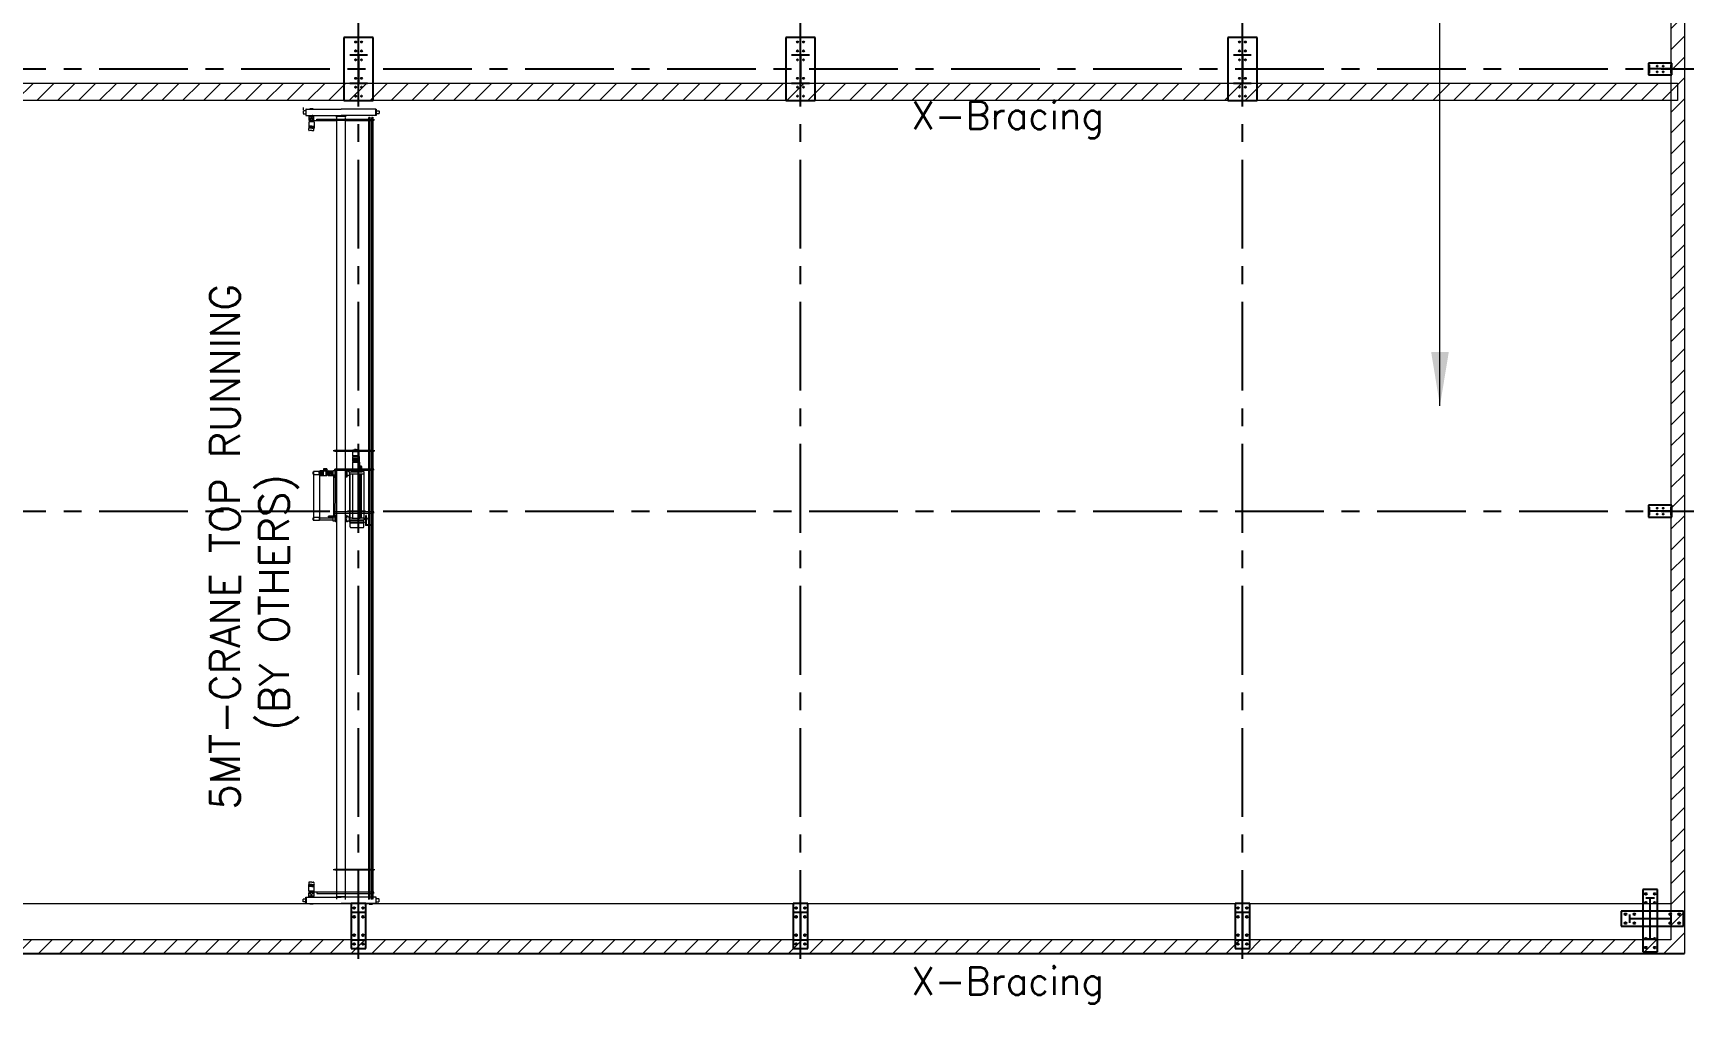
# Model space of a CAD drawing. Header units: millimetres. Extents: x 68421 to 1479662, y -51504 to 144751.
# Drawn here: x 995275 to 1023292, y 36833 to 53299 of the extents above; entities that cross this region are included whole.
import ezdxf

# ---------------------------------------------------------------- set-up
doc = ezdxf.new("R2010")
doc.units = ezdxf.units.MM
doc.header["$LTSCALE"] = 0.35
doc.header["$MEASUREMENT"] = 0
for name, pattern in [('CENTER', [6884.562, 4302.852, -860.57, 860.57, -860.57]), ('CONTIN', [0, 0, 0]), ('HIDDEN', [9.525, 6.35, -3.175])]:
    doc.linetypes.add(name, pattern=pattern)
doc.layers.get('0').update_dxf_attribs({"linetype": 'CONTIN'})
for name, color, linetype in [('1', 7, 'CONTIN'), ('10', 10, 'CONTIN'), ('2', 6, 'CONTIN'), ('27', 1, 'CENTER')]:
    doc.layers.add(name, color=color, linetype=linetype)
doc.styles.add('S', font='simplex.shx')
doc.styles.add('SIMPLEX', font='simplex.shx', dxfattribs={"width": 0.8})
doc.dimstyles.new('FOR D', dxfattribs={"dimscale": 114, "dimtxt": 2, "dimasz": 2, "dimexe": 1, "dimexo": 1, "dimgap": 1, "dimtad": 1, "dimdec": 0, "dimzin": 0, "dimdsep": 46, "dimtxsty": 'SIMPLEX', "dimcen": 1, "dimclrd": 6, "dimclre": 6, "dimclrt": 7, "dimadec": 0, "dimazin": 0, "dimtfac": 1, "dimtdec": 0, "dimtofl": 0, "dimtmove": 0, "dimatfit": 3, "dimfxl": 1, "dimtolj": 1, "dimtzin": 0, "dimlwd": 0, "dimlwe": 0, "dimarcsym": 1})
pattern_1 = [(45, (-47250.27, 13657), (-176.776695, 176.776695), [])]

# ---------------------------------------------------------------- blocks, each defined once
blk = doc.blocks.new('WCOL')
for p, q in [((-448.874, 875.304), (448.874, 875.304)), ((0, 875.304), (0, 0)), ((-448.874, 0), (448.874, 0))]:
    blk.add_line(p, q)
blk = doc.blocks.new('BOLT_0')
at = {"layer": '1'}
blk.add_circle((0, 0), 25.4, dxfattribs=at)
blk = doc.blocks.new('FGFG')
at = {"color": 3, "linetype": 'HIDDEN', "lineweight": 0, "ltscale": 5}
for p, q in [((1233875, 38528), (1233875, 38478)), ((1233925, 38468), (1233875, 38468)), ((1233875, 38468), (1233875, 38417)), ((1233875, 38417), (1233925, 38417)), ((1233925, 38498), (1233925, 38387)), ((1233929, 38498), (1233925, 38498)), ((1233925, 38387), (1233929, 38387)), ((1233929, 38498), (1234521, 38498)), ((1233929, 38387), (1233929, 38498)), ((1233929, 38387), (1234521, 38387)), ((1233981, 38385), (1234054, 38385)), ((1234045, 38505), (1233990, 38505)), ((1233990, 38505), (1233990, 38498)), ((1233995, 38387), (1234030, 38387)), ((1233995, 38387), (1233995, 38385)), ((1234040, 38387), (1234030, 38387)), ((1234040, 38387), (1234040, 38385)), ((1234045, 38498), (1234045, 38505)), ((1235113, 38498), (1234521, 38498)), ((1235113, 38387), (1234521, 38387)), ((1234997, 38505), (1235052, 38505)), ((1234997, 38498), (1234997, 38505)), ((1235052, 38505), (1235052, 38498)), ((1235113, 38498), (1235117, 38498)), ((1235113, 38387), (1235113, 38498)), ((1235117, 38387), (1235113, 38387)), ((1235117, 38498), (1235117, 38387)), ((1235117, 38468), (1235167, 38468)), ((1235167, 38417), (1235117, 38417)), ((1235167, 38468), (1235167, 38417)), ((1233972, 38285), (1233972, 38172)), ((1233992, 38285), (1233972, 38285)), ((1234003, 38208), (1233972, 38208)), ((1234003, 38190), (1233972, 38190)), ((1234003, 38172), (1233972, 38172)), ((1233975, 38142), (1233972, 38172)), ((1233976, 38380), (1233976, 38313)), ((1233976, 38369), (1234059, 38369)), ((1233976, 38368), (1234059, 38368)), ((1234010, 38334), (1233976, 38334)), ((1233978, 38308), (1233977, 38308)), ((1233977, 38308), (1233977, 38303)), ((1233977, 38303), (1233978, 38303)), ((1234057, 38308), (1233978, 38308)), ((1234058, 38303), (1233978, 38303)), ((1233982, 38303), (1233980, 38285)), ((1234054, 38308), (1233981, 38308)), ((1234003, 38135), (1233982, 38135)), ((1234043, 38285), (1233992, 38285)), ((1234024, 38208), (1234003, 38208)), ((1234024, 38190), (1234003, 38190)), ((1234024, 38172), (1234003, 38172)), ((1234024, 38135), (1234003, 38135)), ((1234012, 38364), (1234022, 38364)), ((1234012, 38364), (1234012, 38337)), ((1234022, 38364), (1234022, 38337)), ((1234024, 38208), (1234062, 38208)), ((1234024, 38190), (1234062, 38190)), ((1234024, 38172), (1234062, 38172)), ((1234024, 38135), (1234053, 38135)), ((1234059, 38334), (1234025, 38334)), ((1234062, 38285), (1234043, 38285)), ((1234052, 38303), (1234055, 38285)), ((1234057, 38308), (1234058, 38308)), ((1234058, 38308), (1234058, 38303)), ((1234059, 38313), (1234059, 38380)), ((1234060, 38142), (1234062, 38172)), ((1234062, 38285), (1234062, 38172)), ((1234445, 38359), (1234445, 38380)), ((1234445, 38380), (1234597, 38380)), ((1234445, 38359), (1234445, 25093)), ((1234597, 38380), (1234597, 38359)), ((1234597, 25093), (1234597, 38359)), ((1234992, 38301), (1234597, 38301)), ((1234992, 25093), (1234992, 38362)), ((1234992, 38362), (1235007, 38362)), ((1235007, 38362), (1235007, 25093)), ((1235042, 25093), (1235042, 38362)), ((1235042, 38362), (1235058, 38362)), ((1235058, 38362), (1235058, 25093)), ((1235096, 32701), (1234389, 32701)), ((1234712, 32580), (1234712, 32554)), ((1234835, 32580), (1234712, 32580)), ((1234712, 32554), (1234712, 32554)), ((1234712, 32554), (1234712, 32552)), ((1234835, 32554), (1234712, 32554)), ((1234712, 32552), (1234712, 32514)), ((1234712, 32552), (1234713, 32552)), ((1234774, 32552), (1234712, 32552)), ((1234836, 32530), (1234712, 32530)), ((1234712, 32511), (1234712, 32389)), ((1234713, 32552), (1234774, 32552)), ((1234713, 32513), (1234719, 32513)), ((1234719, 32511), (1234713, 32511)), ((1234723, 32607), (1234717, 32607)), ((1234829, 32711), (1234719, 32711)), ((1234719, 32616), (1234719, 32711)), ((1234829, 32691), (1234719, 32691)), ((1234829, 32683), (1234719, 32683)), ((1234719, 32621), (1234829, 32621)), ((1234719, 32616), (1234829, 32616)), ((1234719, 32513), (1234721, 32513)), ((1234719, 32512), (1234719, 32511)), ((1234721, 32512), (1234719, 32512)), ((1234731, 32511), (1234719, 32511)), ((1234721, 32513), (1234721, 32512)), ((1234721, 32513), (1234827, 32513)), ((1234824, 32607), (1234723, 32607)), ((1234724, 32609), (1234724, 32607)), ((1234731, 32610), (1234725, 32610)), ((1234731, 32610), (1234731, 32613)), ((1234817, 32610), (1234731, 32610)), ((1234740, 32511), (1234731, 32511)), ((1234732, 32614), (1234739, 32616)), ((1234809, 32616), (1234739, 32616)), ((1234829, 32511), (1234740, 32511)), ((1234774, 32726), (1234742, 32726)), ((1234742, 32726), (1234742, 32711)), ((1234774, 32726), (1234806, 32726)), ((1234774, 32552), (1234834, 32552)), ((1234836, 32552), (1234774, 32552)), ((1234806, 32726), (1234806, 32711)), ((1234816, 32614), (1234809, 32616)), ((1234817, 32610), (1234817, 32613)), ((1234823, 32610), (1234817, 32610)), ((1234824, 32609), (1234824, 32607)), ((1234831, 32607), (1234824, 32607)), ((1234827, 32512), (1234827, 32513)), ((1234827, 32513), (1234829, 32513)), ((1234829, 32512), (1234827, 32512)), ((1234829, 32616), (1234829, 32711)), ((1234829, 32513), (1234835, 32513)), ((1234829, 32511), (1234829, 32512)), ((1234835, 32511), (1234829, 32511)), ((1234834, 32552), (1234835, 32552)), ((1234836, 32554), (1234835, 32580)), ((1234835, 32554), (1234836, 32554)), ((1234835, 32552), (1234835, 32554)), ((1234836, 32514), (1234836, 32552)), ((1234836, 32511), (1234836, 32432)), ((1234046, 32345), (1234045, 32344)), ((1234045, 32344), (1234045, 32307)), ((1234045, 32307), (1234046, 32307)), ((1234046, 32345), (1234046, 32307)), ((1234049, 32345), (1234046, 32345)), ((1234046, 32307), (1234049, 32307)), ((1234049, 32346), (1234050, 32346)), ((1234049, 32345), (1234049, 32346)), ((1234049, 32307), (1234049, 32345)), ((1234049, 32307), (1234049, 32345)), ((1234049, 32305), (1234049, 32307)), ((1234050, 32305), (1234049, 32305)), ((1234050, 32346), (1234050, 32345)), ((1234050, 32307), (1234050, 32345)), ((1234050, 32345), (1234053, 32345)), ((1234050, 32345), (1234050, 32326)), ((1234050, 32326), (1234050, 32307)), ((1234050, 32307), (1234053, 32307)), ((1234050, 32307), (1234050, 32305)), ((1234053, 32351), (1234053, 31569)), ((1234078, 32351), (1234053, 32351)), ((1234053, 32351), (1234053, 32345)), ((1234053, 32345), (1234053, 32307)), ((1234053, 32303), (1234149, 32303)), ((1234128, 32351), (1234078, 32351)), ((1234150, 32351), (1234128, 32351)), ((1234150, 32352), (1234149, 32347)), ((1234149, 32333), (1234149, 32347)), ((1234149, 32319), (1234149, 32333)), ((1234149, 32332), (1234149, 32326)), ((1234149, 32326), (1234149, 32319)), ((1234149, 32319), (1234149, 32304)), ((1234150, 32299), (1234149, 32304)), ((1234153, 32353), (1234151, 32353)), ((1234151, 32298), (1234153, 32298)), ((1234153, 32357), (1234153, 32353)), ((1234153, 32353), (1234153, 32326)), ((1234153, 32326), (1234153, 32298)), ((1234153, 32298), (1234153, 32295)), ((1234153, 32290), (1234153, 31569)), ((1234155, 32358), (1234155, 32361)), ((1234155, 32358), (1234155, 32293)), ((1234155, 32293), (1234155, 32290)), ((1234195, 32365), (1234171, 32365)), ((1234171, 32365), (1234171, 32286)), ((1234171, 32286), (1234195, 32286)), ((1234197, 32365), (1234195, 32365)), ((1234195, 32365), (1234195, 32286)), ((1234195, 32365), (1234195, 32365)), ((1234195, 32286), (1234197, 32286)), ((1234195, 32286), (1234195, 32286)), ((1234197, 32364), (1234197, 32365)), ((1234212, 32365), (1234197, 32365)), ((1234197, 32365), (1234197, 32365)), ((1234197, 32364), (1234197, 32287)), ((1234197, 32286), (1234197, 32287)), ((1234197, 32286), (1234212, 32286)), ((1234197, 32286), (1234197, 32286)), ((1234212, 32326), (1234212, 32365)), ((1234224, 32365), (1234212, 32365)), ((1234212, 32286), (1234212, 32326)), ((1234212, 32286), (1234224, 32286)), ((1234221, 32392), (1234221, 32388)), ((1234221, 32388), (1234222, 32369)), ((1234221, 32388), (1234223, 32388)), ((1234223, 32388), (1234251, 32388)), ((1234224, 32359), (1234224, 32365)), ((1234224, 32292), (1234224, 32359)), ((1234225, 32359), (1234224, 32359)), ((1234224, 32286), (1234224, 32292)), ((1234224, 32292), (1234225, 32292)), ((1234225, 32366), (1234266, 32366)), ((1234265, 32365), (1234225, 32365)), ((1234225, 32365), (1234225, 32359)), ((1234225, 32359), (1234225, 32359)), ((1234225, 32292), (1234225, 32359)), ((1234225, 32292), (1234225, 32286)), ((1234225, 32292), (1234225, 32292)), ((1234225, 32286), (1234265, 32286)), ((1234262, 32385), (1234241, 32385)), ((1234241, 32370), (1234262, 32370)), ((1234282, 32388), (1234251, 32388)), ((1234265, 32359), (1234265, 32365)), ((1234266, 32359), (1234265, 32359)), ((1234265, 32359), (1234265, 32359)), ((1234265, 32292), (1234265, 32359)), ((1234265, 32286), (1234265, 32292)), ((1234265, 32292), (1234265, 32292)), ((1234265, 32292), (1234266, 32292)), ((1234266, 32366), (1234278, 32366)), ((1234266, 32366), (1234266, 32361)), ((1234266, 32359), (1234266, 32361)), ((1234266, 32361), (1234266, 32361)), ((1234266, 32361), (1234280, 32361)), ((1234266, 32355), (1234266, 32359)), ((1234280, 32355), (1234266, 32355)), ((1234266, 32292), (1234266, 32355)), ((1234266, 32286), (1234266, 32292)), ((1234266, 32286), (1234278, 32286)), ((1234280, 32366), (1234278, 32366)), ((1234278, 32293), (1234278, 32355)), ((1234278, 32293), (1234278, 32286)), ((1234280, 32367), (1234280, 32361)), ((1234280, 32361), (1234280, 32358)), ((1234280, 32361), (1234280, 32361)), ((1234280, 32358), (1234280, 32355)), ((1234281, 32369), (1234282, 32388)), ((1234282, 32392), (1234282, 32388)), ((1234292, 32357), (1234289, 32357)), ((1234289, 32357), (1234289, 32295)), ((1234289, 32295), (1234292, 32295)), ((1234293, 32357), (1234292, 32357)), ((1234292, 32357), (1234292, 32295)), ((1234292, 32357), (1234292, 32357)), ((1234292, 32295), (1234293, 32295)), ((1234292, 32295), (1234292, 32295)), ((1234294, 32360), (1234294, 32357)), ((1234294, 32294), (1234294, 32291)), ((1234303, 32361), (1234295, 32361)), ((1234295, 32360), (1234295, 32291)), ((1234295, 32291), (1234303, 32290)), ((1234352, 32290), (1234301, 32290)), ((1234301, 32290), (1234301, 32282)), ((1234301, 32282), (1234352, 32282)), ((1234304, 32360), (1234304, 32360)), ((1234304, 32360), (1234304, 32291)), ((1234305, 32359), (1234304, 32359)), ((1234304, 32292), (1234305, 32292)), ((1234304, 32291), (1234304, 32291)), ((1234309, 32361), (1234305, 32361)), ((1234305, 32360), (1234305, 32359)), ((1234305, 32292), (1234305, 32359)), ((1234305, 32292), (1234305, 32291)), ((1234305, 32290), (1234309, 32290)), ((1234310, 32356), (1234310, 32360)), ((1234310, 32360), (1234310, 32356)), ((1234324, 32360), (1234310, 32360)), ((1234310, 32353), (1234310, 32356)), ((1234324, 32356), (1234310, 32356)), ((1234310, 32356), (1234310, 32356)), ((1234310, 32339), (1234310, 32353)), ((1234324, 32353), (1234310, 32353)), ((1234310, 32312), (1234310, 32339)), ((1234328, 32339), (1234310, 32339)), ((1234310, 32298), (1234310, 32312)), ((1234310, 32312), (1234328, 32312)), ((1234310, 32298), (1234324, 32298)), ((1234310, 32295), (1234310, 32298)), ((1234310, 32291), (1234310, 32295)), ((1234324, 32295), (1234310, 32295)), ((1234310, 32291), (1234310, 32295)), ((1234310, 32295), (1234310, 32295)), ((1234324, 32291), (1234310, 32291)), ((1234324, 32356), (1234324, 32360)), ((1234324, 32355), (1234324, 32356)), ((1234328, 32355), (1234324, 32355)), ((1234324, 32353), (1234324, 32355)), ((1234324, 32298), (1234324, 32296)), ((1234324, 32296), (1234328, 32296)), ((1234324, 32296), (1234324, 32295)), ((1234324, 32295), (1234324, 32291)), ((1234328, 32358), (1234328, 32355)), ((1234341, 32358), (1234328, 32358)), ((1234330, 32355), (1234328, 32355)), ((1234330, 32339), (1234328, 32339)), ((1234328, 32312), (1234330, 32312)), ((1234328, 32296), (1234328, 32293)), ((1234328, 32296), (1234330, 32296)), ((1234328, 32293), (1234341, 32293)), ((1234330, 32339), (1234330, 32355)), ((1234330, 32330), (1234330, 32339)), ((1234353, 32330), (1234330, 32330)), ((1234330, 32312), (1234330, 32322)), ((1234330, 32322), (1234353, 32322)), ((1234330, 32296), (1234330, 32312)), ((1234354, 32358), (1234341, 32358)), ((1234341, 32293), (1234354, 32293)), ((1234381, 32290), (1234352, 32290)), ((1234352, 32282), (1234393, 32282)), ((1234353, 32322), (1234353, 32330)), ((1234354, 32326), (1234354, 32358)), ((1234354, 32358), (1234354, 32358)), ((1234354, 32358), (1234354, 32358)), ((1234354, 32358), (1234356, 32358)), ((1234354, 32358), (1234354, 32326)), ((1234354, 32326), (1234354, 32293)), ((1234356, 32293), (1234354, 32293)), ((1234354, 32293), (1234354, 32293)), ((1234354, 32293), (1234354, 32293)), ((1234356, 32293), (1234356, 32358)), ((1234370, 32358), (1234356, 32358)), ((1234356, 32293), (1234370, 32293)), ((1234370, 32293), (1234370, 32358)), ((1234370, 32351), (1234371, 32351)), ((1234371, 32300), (1234370, 32300)), ((1234371, 32351), (1234371, 32343)), ((1234371, 32343), (1234373, 32343)), ((1234371, 32308), (1234371, 32343)), ((1234373, 32308), (1234371, 32308)), ((1234371, 32308), (1234371, 32300)), ((1234373, 32343), (1234373, 32343)), ((1234373, 32343), (1234373, 32336)), ((1234373, 32308), (1234373, 32343)), ((1234373, 32336), (1234373, 32336)), ((1234373, 32336), (1234374, 32335)), ((1234374, 32316), (1234373, 32315)), ((1234373, 32315), (1234373, 32315)), ((1234373, 32315), (1234373, 32308)), ((1234373, 32308), (1234373, 32308)), ((1234374, 32335), (1234375, 32335)), ((1234375, 32316), (1234374, 32316)), ((1234375, 32335), (1234375, 32335)), ((1234375, 32335), (1234376, 32335)), ((1234376, 32316), (1234375, 32316)), ((1234375, 32316), (1234375, 32316)), ((1234376, 32347), (1234376, 32345)), ((1234376, 32345), (1234376, 32307)), ((1234376, 32335), (1234376, 32335)), ((1234376, 32335), (1234376, 32316)), ((1234376, 32316), (1234376, 32316)), ((1234376, 32307), (1234376, 32305)), ((1234419, 32361), (1234381, 32361)), ((1234381, 32361), (1234381, 32352)), ((1234381, 32352), (1234381, 32350)), ((1234381, 32350), (1234381, 32326)), ((1234381, 32326), (1234381, 32302)), ((1234381, 32302), (1234381, 32299)), ((1234381, 32299), (1234381, 32290)), ((1234381, 32290), (1234416, 32290)), ((1234416, 32290), (1234381, 32290)), ((1234416, 32286), (1234393, 32286)), ((1234393, 32286), (1234393, 32282)), ((1234393, 32282), (1234393, 32243)), ((1234393, 32243), (1234393, 31809)), ((1235075, 32393), (1234408, 32393)), ((1234408, 32393), (1234408, 32372)), ((1234408, 32372), (1235075, 32372)), ((1234416, 32290), (1234419, 32290)), ((1234416, 32290), (1234416, 32286)), ((1234419, 32286), (1234416, 32286)), ((1234419, 32357), (1234419, 32361)), ((1234419, 32353), (1234419, 32357)), ((1234420, 32357), (1234419, 32357)), ((1234419, 32298), (1234419, 32353)), ((1234419, 32294), (1234419, 32298)), ((1234419, 32290), (1234419, 32294)), ((1234419, 32294), (1234420, 32294)), ((1234419, 32243), (1234419, 32286)), ((1234419, 32243), (1234419, 31809)), ((1234420, 32381), (1234420, 32357)), ((1234420, 32381), (1234421, 32381)), ((1234420, 32357), (1234420, 32354)), ((1234420, 32354), (1234420, 32326)), ((1234420, 32326), (1234420, 32297)), ((1234420, 32297), (1234420, 32294)), ((1234420, 32294), (1234420, 32270)), ((1234420, 32270), (1234421, 32270)), ((1234421, 32390), (1234421, 32381)), ((1234421, 32381), (1234421, 32270)), ((1234421, 32270), (1234421, 32262)), ((1234425, 32391), (1234422, 32391)), ((1234422, 32261), (1234425, 32261)), ((1234425, 32391), (1234425, 32390)), ((1234425, 32390), (1234425, 32329)), ((1234432, 32390), (1234425, 32390)), ((1234425, 32329), (1234425, 32322)), ((1234426, 32329), (1234425, 32329)), ((1234425, 32322), (1234432, 32322)), ((1234425, 32261), (1234425, 32322)), ((1234432, 32261), (1234425, 32261)), ((1234425, 32261), (1234425, 32261)), ((1234430, 32333), (1234426, 32333)), ((1234426, 32333), (1234426, 32331)), ((1234430, 32331), (1234426, 32331)), ((1234426, 32331), (1234426, 32331)), ((1234426, 32331), (1234426, 32329)), ((1234430, 32331), (1234430, 32333)), ((1234431, 32331), (1234430, 32331)), ((1234431, 32329), (1234431, 32331)), ((1234432, 32329), (1234431, 32329)), ((1234434, 32391), (1234432, 32391)), ((1234432, 32391), (1234432, 32390)), ((1234432, 32390), (1234432, 32329)), ((1234432, 32322), (1234432, 32329)), ((1234432, 32261), (1234432, 32322)), ((1234432, 32261), (1234434, 32261)), ((1234432, 32261), (1234432, 32261)), ((1234435, 32381), (1234435, 32390)), ((1234435, 32326), (1234435, 32381)), ((1234441, 32381), (1234435, 32381)), ((1234435, 32270), (1234435, 32326)), ((1234435, 32262), (1234435, 32270)), ((1234441, 32270), (1234435, 32270)), ((1234441, 32381), (1234443, 32366)), ((1234441, 32270), (1234443, 32285)), ((1234443, 32285), (1234443, 32366)), ((1234445, 32365), (1234444, 32365)), ((1234445, 32286), (1234444, 32286)), ((1234597, 32365), (1234599, 32365)), ((1234597, 32286), (1234599, 32286)), ((1234602, 32381), (1234600, 32366)), ((1234600, 32366), (1234600, 32285)), ((1234602, 32270), (1234600, 32285)), ((1234608, 32381), (1234602, 32381)), ((1234602, 32270), (1234608, 32270)), ((1234608, 32390), (1234608, 32381)), ((1234608, 32381), (1234608, 32270)), ((1234608, 32270), (1234608, 32262)), ((1234612, 32391), (1234609, 32391)), ((1234609, 32261), (1234612, 32261)), ((1234612, 32391), (1234612, 32390)), ((1234612, 32390), (1234612, 32329)), ((1234619, 32390), (1234612, 32390)), ((1234613, 32329), (1234612, 32329)), ((1234612, 32329), (1234612, 32322)), ((1234612, 32322), (1234619, 32322)), ((1234612, 32261), (1234612, 32322)), ((1234619, 32261), (1234612, 32261)), ((1234612, 32261), (1234612, 32261)), ((1234617, 32333), (1234613, 32333)), ((1234613, 32333), (1234613, 32331)), ((1234613, 32331), (1234613, 32329)), ((1234617, 32331), (1234613, 32331)), ((1234613, 32331), (1234613, 32331)), ((1234617, 32331), (1234617, 32333)), ((1234618, 32331), (1234617, 32331)), ((1234618, 32329), (1234618, 32331)), ((1234619, 32329), (1234618, 32329)), ((1234621, 32391), (1234619, 32391)), ((1234619, 32391), (1234619, 32390)), ((1234619, 32390), (1234619, 32329)), ((1234619, 32322), (1234619, 32329)), ((1234619, 32261), (1234619, 32322)), ((1234619, 32261), (1234621, 32261)), ((1234619, 32261), (1234619, 32261)), ((1234622, 32381), (1234622, 32390)), ((1234622, 32326), (1234622, 32381)), ((1234624, 32381), (1234622, 32381)), ((1234622, 32270), (1234622, 32326)), ((1234622, 32262), (1234622, 32270)), ((1234624, 32270), (1234622, 32270)), ((1234624, 32359), (1234624, 32381)), ((1234624, 32326), (1234624, 32359)), ((1234625, 32359), (1234624, 32359)), ((1234624, 32292), (1234624, 32326)), ((1234624, 32270), (1234624, 32292)), ((1234625, 32292), (1234624, 32292)), ((1234625, 32369), (1234625, 32359)), ((1234625, 32363), (1234643, 32363)), ((1234625, 32359), (1234625, 32356)), ((1234625, 32292), (1234625, 32296)), ((1234625, 32283), (1234625, 32292)), ((1234625, 32288), (1234643, 32288)), ((1234641, 32372), (1234628, 32372)), ((1234641, 32279), (1234628, 32280)), ((1234643, 32360), (1234643, 32371)), ((1234643, 32360), (1234660, 32359)), ((1234643, 32292), (1234660, 32292)), ((1234643, 32292), (1234643, 32280)), ((1234663, 32326), (1234663, 32356)), ((1234663, 32326), (1234663, 32295)), ((1234666, 32339), (1234666, 32314)), ((1234666, 32314), (1234669, 32314)), ((1234669, 32314), (1234670, 32314)), ((1234670, 32314), (1234670, 31561)), ((1234670, 31561), (1234670, 32314)), ((1234670, 32314), (1234720, 32314)), ((1234671, 32344), (1234695, 32344)), ((1234693, 32354), (1234703, 32354)), ((1234774, 32354), (1234695, 32354)), ((1234695, 32354), (1234695, 32350)), ((1234695, 32350), (1234695, 32349)), ((1234695, 32349), (1234695, 32348)), ((1234695, 32348), (1234695, 32344)), ((1234695, 32344), (1234853, 32344)), ((1234703, 32354), (1234844, 32354)), ((1234713, 32385), (1234712, 32354)), ((1234713, 32388), (1234719, 32388)), ((1234719, 32387), (1234714, 32387)), ((1234829, 32388), (1234719, 32388)), ((1234719, 32388), (1234719, 32387)), ((1234719, 32388), (1234829, 32388)), ((1234719, 32388), (1234719, 32388)), ((1234719, 32388), (1234721, 32388)), ((1234829, 32387), (1234719, 32387)), ((1234720, 31561), (1234720, 32314)), ((1234720, 32314), (1234843, 32314)), ((1234774, 32354), (1234853, 32354)), ((1234827, 32388), (1234829, 32388)), ((1234838, 32376), (1234827, 32376)), ((1234829, 32387), (1234829, 32388)), ((1234829, 32388), (1234829, 32388)), ((1234829, 32388), (1234835, 32388)), ((1234829, 32387), (1234829, 32382)), ((1234829, 32387), (1234829, 32387)), ((1234837, 32385), (1234829, 32385)), ((1234829, 32385), (1234829, 32382)), ((1234829, 32382), (1234829, 32370)), ((1234829, 32382), (1234829, 32382)), ((1234829, 32382), (1234829, 32370)), ((1234829, 32370), (1234829, 32368)), ((1234829, 32370), (1234829, 32370)), ((1234829, 32370), (1234829, 32354)), ((1234837, 32367), (1234829, 32368)), ((1234834, 32402), (1234875, 32402)), ((1234836, 32432), (1234836, 32417)), ((1234836, 32417), (1234836, 32389)), ((1234837, 32437), (1234837, 32385)), ((1234837, 32385), (1234837, 32368)), ((1234862, 32440), (1234840, 32440)), ((1234840, 32365), (1234862, 32365)), ((1234842, 31561), (1234842, 32314)), ((1234843, 32314), (1234864, 32314)), ((1234844, 32354), (1234855, 32354)), ((1234853, 32354), (1234853, 32350)), ((1234853, 32350), (1234853, 32349)), ((1234853, 32349), (1234853, 32348)), ((1234853, 32348), (1234853, 32344)), ((1234853, 32344), (1234874, 32344)), ((1234867, 32440), (1234862, 32440)), ((1234862, 32440), (1234862, 32365)), ((1234862, 32365), (1234867, 32365)), ((1234864, 32314), (1234864, 31561)), ((1234864, 32314), (1234912, 32314)), ((1234900, 32344), (1234874, 32344)), ((1234909, 32344), (1234900, 32344)), ((1234912, 31561), (1234912, 32314)), ((1234912, 32314), (1234915, 32314)), ((1234915, 32314), (1234915, 32339)), ((1235075, 32372), (1235075, 32393)), ((1234393, 31809), (1234393, 31593)), ((1235075, 31666), (1234408, 31666)), ((1234408, 31666), (1234408, 31646)), ((1234419, 31589), (1234419, 31809)), ((1235075, 31646), (1235075, 31666)), ((1234046, 31569), (1234045, 31568)), ((1234045, 31568), (1234045, 31531)), ((1234045, 31531), (1234046, 31531)), ((1234046, 31569), (1234046, 31531)), ((1234049, 31569), (1234046, 31569)), ((1234046, 31531), (1234049, 31531)), ((1234050, 31571), (1234049, 31571)), ((1234049, 31571), (1234049, 31569)), ((1234049, 31531), (1234049, 31569)), ((1234049, 31569), (1234049, 31531)), ((1234049, 31531), (1234049, 31529)), ((1234049, 31529), (1234050, 31529)), ((1234050, 31569), (1234050, 31571)), ((1234050, 31531), (1234050, 31569)), ((1234050, 31569), (1234053, 31569)), ((1234050, 31550), (1234050, 31569)), ((1234050, 31531), (1234050, 31550)), ((1234050, 31531), (1234053, 31531)), ((1234050, 31529), (1234050, 31531)), ((1234153, 31573), (1234053, 31573)), ((1234053, 31569), (1234053, 31531)), ((1234053, 31531), (1234053, 31525)), ((1234053, 31525), (1234078, 31525)), ((1234078, 31525), (1234128, 31525)), ((1234128, 31525), (1234153, 31525)), ((1234153, 31569), (1234153, 31531)), ((1234156, 31569), (1234153, 31569)), ((1234153, 31569), (1234153, 31531)), ((1234153, 31531), (1234153, 31525)), ((1234156, 31531), (1234153, 31531)), ((1234157, 31571), (1234156, 31571)), ((1234156, 31571), (1234156, 31569)), ((1234156, 31569), (1234156, 31531)), ((1234156, 31531), (1234156, 31529)), ((1234156, 31529), (1234157, 31529)), ((1234157, 31569), (1234157, 31571)), ((1234157, 31569), (1234381, 31569)), ((1234157, 31550), (1234157, 31569)), ((1234157, 31531), (1234157, 31550)), ((1234157, 31531), (1234381, 31531)), ((1234157, 31529), (1234157, 31531)), ((1234301, 31593), (1234301, 31585)), ((1234352, 31593), (1234301, 31593)), ((1234301, 31585), (1234352, 31585)), ((1234393, 31593), (1234352, 31593)), ((1234352, 31585), (1234381, 31585)), ((1234381, 31585), (1234381, 31577)), ((1234381, 31585), (1234416, 31585)), ((1234381, 31577), (1234381, 31574)), ((1234381, 31574), (1234381, 31569)), ((1234381, 31569), (1234381, 31550)), ((1234381, 31550), (1234381, 31531)), ((1234381, 31531), (1234381, 31526)), ((1234381, 31526), (1234381, 31523)), ((1234381, 31523), (1234381, 31515)), ((1234381, 31515), (1234419, 31515)), ((1234393, 31593), (1234393, 31589)), ((1234393, 31589), (1234416, 31589)), ((1234408, 31646), (1235075, 31646)), ((1234416, 31589), (1234419, 31589)), ((1234416, 31585), (1234416, 31589)), ((1234416, 31585), (1234419, 31585)), ((1234419, 31581), (1234419, 31585)), ((1234419, 31578), (1234419, 31581)), ((1234434, 31581), (1234419, 31581)), ((1234419, 31522), (1234419, 31578)), ((1234419, 31518), (1234419, 31522)), ((1234434, 31519), (1234419, 31518)), ((1234419, 31515), (1234419, 31518)), ((1234422, 31577), (1234428, 31577)), ((1234422, 31522), (1234428, 31522)), ((1234431, 31575), (1234430, 31576)), ((1234430, 31523), (1234431, 31525)), ((1234434, 31573), (1234431, 31575)), ((1234431, 31525), (1234431, 31575)), ((1234431, 31525), (1234434, 31526)), ((1234434, 31603), (1234434, 31581)), ((1234434, 31603), (1234440, 31603)), ((1234434, 31581), (1234434, 31550)), ((1234434, 31519), (1234434, 31550)), ((1234434, 31497), (1234434, 31519)), ((1234434, 31497), (1234440, 31497)), ((1234442, 31601), (1234443, 31590)), ((1234442, 31498), (1234443, 31509)), ((1234444, 31590), (1234444, 31510)), ((1234444, 31590), (1234445, 31590)), ((1234444, 31510), (1234445, 31510)), ((1234599, 31590), (1234597, 31590)), ((1234599, 31510), (1234597, 31510)), ((1234599, 31510), (1234599, 31590)), ((1234602, 31601), (1234600, 31590)), ((1234602, 31498), (1234600, 31509)), ((1234610, 31603), (1234603, 31603)), ((1234610, 31497), (1234603, 31497)), ((1234610, 31603), (1234610, 31583)), ((1234610, 31583), (1234610, 31550)), ((1234625, 31583), (1234610, 31583)), ((1234613, 31575), (1234610, 31573)), ((1234610, 31517), (1234610, 31550)), ((1234613, 31525), (1234610, 31527)), ((1234610, 31497), (1234610, 31517)), ((1234625, 31516), (1234610, 31517)), ((1234615, 31576), (1234613, 31575)), ((1234615, 31524), (1234613, 31525)), ((1234616, 31577), (1234622, 31577)), ((1234622, 31523), (1234616, 31523)), ((1234625, 31593), (1234625, 31583)), ((1234625, 31583), (1234625, 31580)), ((1234625, 31516), (1234625, 31520)), ((1234625, 31507), (1234625, 31516)), ((1234641, 31596), (1234628, 31596)), ((1234641, 31503), (1234628, 31504)), ((1234643, 31584), (1234643, 31595)), ((1234643, 31584), (1234660, 31583)), ((1234643, 31516), (1234660, 31516)), ((1234643, 31516), (1234643, 31505)), ((1234663, 31550), (1234663, 31580)), ((1234663, 31519), (1234663, 31550)), ((1234669, 31561), (1234666, 31561)), ((1234666, 31561), (1234666, 31537)), ((1234668, 31493), (1234668, 31487)), ((1234668, 31487), (1234912, 31487)), ((1234670, 31561), (1234669, 31561)), ((1234706, 31561), (1234670, 31561)), ((1234910, 31495), (1234670, 31495)), ((1234670, 31487), (1234670, 31483)), ((1234671, 31531), (1234680, 31531)), ((1234671, 31481), (1234909, 31481)), ((1234672, 31527), (1234672, 31499)), ((1234672, 31499), (1234672, 31498)), ((1234672, 31498), (1234672, 31497)), ((1234672, 31480), (1234672, 31443)), ((1234674, 31411), (1234672, 31443)), ((1234678, 31529), (1234674, 31529)), ((1234678, 31529), (1234678, 31529)), ((1234678, 31529), (1234903, 31529)), ((1234680, 31531), (1234901, 31531)), ((1234706, 31561), (1234842, 31561)), ((1234864, 31561), (1234842, 31561)), ((1234911, 31561), (1234864, 31561)), ((1234901, 31531), (1234909, 31531)), ((1234903, 31529), (1234903, 31529)), ((1234906, 31529), (1234903, 31529)), ((1234907, 31411), (1234909, 31443)), ((1234909, 31499), (1234909, 31527)), ((1234909, 31499), (1234909, 31498)), ((1234909, 31498), (1234909, 31497)), ((1234909, 31443), (1234909, 31480)), ((1234910, 31487), (1234910, 31483)), ((1234912, 31561), (1234911, 31561)), ((1234915, 31561), (1234912, 31561)), ((1234912, 31487), (1234912, 31493)), ((1234915, 31537), (1234915, 31561)), ((1234915, 31540), (1234915, 31560)), ((1234915, 31560), (1234917, 31560)), ((1234917, 31540), (1234915, 31540)), ((1234917, 31560), (1234917, 31540)), ((1234917, 31557), (1234917, 31542)), ((1234935, 31557), (1234917, 31557)), ((1234917, 31542), (1234935, 31542)), ((1234935, 31573), (1234935, 31527)), ((1234955, 31573), (1234935, 31573)), ((1234935, 31527), (1234955, 31527)), ((1234952, 31603), (1234937, 31603)), ((1234937, 31603), (1234937, 31573)), ((1234937, 31527), (1234937, 31437)), ((1234937, 31437), (1234952, 31452)), ((1234937, 31437), (1234952, 31452)), ((1235028, 31437), (1234937, 31437)), ((1234952, 31573), (1234952, 31603)), ((1234952, 31452), (1234952, 31527)), ((1234952, 31452), (1235028, 31452)), ((1234955, 31527), (1234955, 31573)), ((1234971, 31557), (1234955, 31557)), ((1234955, 31542), (1234971, 31542)), ((1234971, 31542), (1234971, 31557)), ((1235028, 31452), (1235028, 31437)), ((1235096, 25599), (1234389, 25599)), ((1233975, 25380), (1233972, 25349)), ((1233972, 25236), (1233972, 25349)), ((1234003, 25349), (1233972, 25349)), ((1234003, 25332), (1233972, 25332)), ((1234003, 25314), (1233972, 25314)), ((1233992, 25236), (1233972, 25236)), ((1233977, 25214), (1233977, 25219)), ((1233977, 25219), (1233978, 25219)), ((1234058, 25219), (1233978, 25219)), ((1233982, 25219), (1233980, 25236)), ((1234003, 25387), (1233982, 25387)), ((1234043, 25236), (1233992, 25236)), ((1234024, 25387), (1234003, 25387)), ((1234024, 25349), (1234003, 25349)), ((1234024, 25332), (1234003, 25332)), ((1234024, 25314), (1234003, 25314)), ((1234024, 25387), (1234053, 25387)), ((1234024, 25349), (1234062, 25349)), ((1234024, 25332), (1234062, 25332)), ((1234024, 25314), (1234062, 25314)), ((1234062, 25236), (1234043, 25236)), ((1234052, 25219), (1234055, 25236)), ((1234058, 25214), (1234058, 25219)), ((1234060, 25380), (1234062, 25349)), ((1234062, 25236), (1234062, 25349)), ((1234992, 25220), (1234597, 25220)), ((1233875, 25104), (1233925, 25104)), ((1233875, 25054), (1233875, 25104)), ((1233925, 25054), (1233875, 25054)), ((1233925, 25135), (1233929, 25135)), ((1233925, 25024), (1233925, 25135)), ((1233929, 25024), (1233925, 25024)), ((1233929, 25135), (1234521, 25135)), ((1233929, 25135), (1233929, 25024)), ((1233929, 25024), (1234521, 25024)), ((1233976, 25142), (1233976, 25209)), ((1234010, 25188), (1233976, 25188)), ((1233976, 25154), (1234059, 25154)), ((1233976, 25152), (1234059, 25152)), ((1233978, 25214), (1233977, 25214)), ((1234057, 25214), (1233978, 25214)), ((1234054, 25214), (1233981, 25214)), ((1233981, 25137), (1234054, 25137)), ((1233990, 25016), (1233990, 25024)), ((1234045, 25016), (1233990, 25016)), ((1233995, 25135), (1233995, 25137)), ((1233995, 25135), (1234030, 25135)), ((1234012, 25158), (1234012, 25185)), ((1234012, 25158), (1234022, 25158)), ((1234022, 25158), (1234022, 25185)), ((1234059, 25188), (1234025, 25188)), ((1234040, 25135), (1234030, 25135)), ((1234040, 25135), (1234040, 25137)), ((1234045, 25024), (1234045, 25016)), ((1234057, 25214), (1234058, 25214)), ((1234059, 25209), (1234059, 25142)), ((1234445, 25142), (1234597, 25142)), ((1235113, 25135), (1234521, 25135)), ((1235113, 25024), (1234521, 25024)), ((1234992, 25160), (1235007, 25160)), ((1234997, 25024), (1234997, 25016)), ((1234997, 25016), (1235052, 25016)), ((1235042, 25160), (1235058, 25160)), ((1235052, 25016), (1235052, 25024)), ((1235117, 25135), (1235113, 25135)), ((1235113, 25135), (1235113, 25024)), ((1235113, 25024), (1235117, 25024)), ((1235117, 25024), (1235117, 25135)), ((1235167, 25104), (1235117, 25104)), ((1235117, 25054), (1235167, 25054)), ((1235167, 25054), (1235167, 25104))]:
    blk.add_line(p, q, dxfattribs=at)
for points in [[(1234445, 38301), (1234052, 38301)], [(1235042, 38301), (1235007, 38301)], [(1234445, 25220), (1234052, 25220)], [(1235042, 25220), (1235007, 25220)]]:
    blk.add_lwpolyline(points, dxfattribs=at)
for points in [[(1234108, 38327), (1235075, 38327), (1235075, 38306), (1234108, 38306)], [(1234408, 32711), (1235075, 32711), (1235075, 32691), (1234408, 32691)], [(1234408, 25609), (1235075, 25609), (1235075, 25589), (1234408, 25589)], [(1234108, 25195), (1235075, 25195), (1235075, 25215), (1234108, 25215)]]:
    blk.add_lwpolyline(points, close=True, dxfattribs=at)
for centre, radius, start, end in [((1233981, 38380), 5.04, 90, 180), ((1234054, 38380), 5.04, 0, 90), ((1233982, 38142), 7.56, 183.8141, 270), ((1233981, 38313), 5.04, 180, 270), ((1234010, 38337), 2.52, 270, 0), ((1234025, 38337), 2.52, 180, 270), ((1234053, 38142), 7.56, 270, 356.1859), ((1234054, 38313), 5.04, 270, 0), ((1234964, 32566), 252, 171.0111, 176.7901), ((1234713, 32514), 0.806, 180.5014, 270), ((1234713, 32511), 0.806, 90, 180), ((1234717, 32605), 2.01, 90, 171.011), ((1234723, 32607), 0.504, 270, 357.0005), ((1234725, 32609), 1.26, 90, 177.0008), ((1234732, 32613), 0.806, 100.5297, 176.0004), ((1234739, 32615), 0.806, 90, 100.5297), ((1234809, 32615), 0.806, 79.4697, 90), ((1234816, 32613), 0.806, 3.9996, 79.4703), ((1234823, 32609), 1.26, 2.9992, 90), ((1234824, 32607), 0.503, 183.0053, 270), ((1234831, 32605), 2.02, 8.989, 90), ((1234584, 32566), 252, 3.2099, 8.9889), ((1234835, 32514), 0.806, 270, 359.4987), ((1234835, 32511), 0.806, 0, 90), ((1234149, 32332), 0.806, 112.0248, 180), ((1234149, 32319), 0.806, 180, 247.9752), ((1234151, 32352), 0.806, 93.9996, 170.0014), ((1234151, 32299), 0.806, 189.9986, 266.0004), ((1234154, 32357), 0.806, 97.181, 180), ((1234154, 32295), 0.806, 180, 270), ((1234154, 32358), 0.806, 270, 0), ((1234154, 32293), 0.806, 0, 82.8195), ((1234157, 32361), 2.01, 101.5953, 180), ((1234157, 32290), 2.01, 180, 258.4047), ((1234187, 32215), 151, 95.9311, 101.5961), ((1234187, 32437), 151, 258.4039, 264.0689), ((1234224, 32392), 3.02, 93.8992, 180), ((1234225, 32369), 3.02, 180.9999, 270), ((1234251, 31993), 403, 92.7226, 93.8997), ((1234251, 31993), 403, 87.2774, 92.7226), ((1234241, 32378), 7.56, 90, 270), ((1234262, 32378), 7.56, 270, 90), ((1234251, 31993), 403, 86.1003, 87.2774), ((1234261, 32433), 141, 276.8523, 281.5379), ((1234279, 32392), 3.02, 0, 86.0999), ((1234278, 32369), 3.02, 309.6403, 359.0001), ((1234280, 32367), 0.252, 129.6442, 179.003), ((1234261, 32218), 141, 78.4621, 82.3226), ((1234293, 32358), 1.01, 272.0001, 345.7442), ((1234293, 32294), 1.01, 14.2558, 87.9999), ((1234295, 32360), 1.01, 92, 165.7442), ((1234295, 32292), 1.01, 194.2558, 268), ((1234303, 32360), 0.504, 0, 92), ((1234303, 32291), 0.504, 268, 0), ((1234304, 32360), 0.504, 180, 270), ((1234304, 32291), 0.504, 90, 180), ((1234305, 32360), 0.806, 90, 180), ((1234305, 32291), 0.806, 180, 270), ((1234309, 32360), 0.806, 0, 90), ((1234309, 32291), 0.806, 270, 0), ((1234379, 32347), 3.02, 107.348, 180), ((1234379, 32305), 3.02, 180, 252.6431), ((1234378, 32352), 3.02, 272.0079, 0), ((1234378, 32299), 3.02, 0, 87.9941), ((1234422, 32356), 3.02, 180, 228.0412), ((1234422, 32295), 3.02, 131.9397, 180), ((1234422, 32390), 1.01, 90, 180), ((1234422, 32262), 1.01, 180, 270), ((1234434, 32390), 1.01, 0, 90), ((1234434, 32262), 1.01, 270, 0), ((1234444, 32366), 1.01, 188.0491, 274.0042), ((1234444, 32285), 1.01, 85.9858, 172.0077), ((1234599, 32366), 1.01, 265.9958, 351.9509), ((1234599, 32285), 1.01, 7.9923, 94.0142), ((1234609, 32390), 1.01, 90, 180), ((1234609, 32262), 1.01, 180, 270), ((1234621, 32390), 1.01, 0, 90), ((1234621, 32262), 1.01, 270, 0), ((1234622, 32356), 3.02, 305.3766, 0), ((1234622, 32296), 3.02, 0, 54.6411), ((1234628, 32369), 3.02, 91.995, 180), ((1234628, 32283), 3.02, 180, 268.0037), ((1234641, 32371), 1.51, 44.9325, 92.0045), ((1234641, 32281), 1.51, 267.9941, 315.1755), ((1234641, 32371), 1.51, 27.5984, 44.9325), ((1234643, 32372), 1.51, 224.7163, 254.7113), ((1234643, 32279), 1.51, 105.2501, 135.2026), ((1234641, 32281), 1.51, 315.1755, 332.4612), ((1234660, 32356), 3.02, 0, 88.005), ((1234660, 32295), 3.02, 271.9963, 0), ((1234671, 32339), 5.54, 90, 180), ((1234713, 32389), 0.806, 180, 270), ((1234714, 32385), 1.26, 90, 178.0061), ((1234835, 32389), 0.806, 270, 0), ((1234840, 32437), 3.02, 91.0027, 180), ((1234840, 32368), 3.02, 180, 192.2299), ((1234840, 32368), 3.02, 192.2299, 268.9973), ((1234867, 32437), 3.02, 6.1328, 88.9973), ((1234867, 32368), 3.02, 271.0027, 353.8672), ((1234545, 32402), 327, 353.8656, 6.1344), ((1234909, 32339), 5.54, 0, 90), ((1234422, 31580), 3.02, 180, 267.9942), ((1234422, 31519), 3.02, 92.0059, 180), ((1234428, 31574), 3.02, 45.027, 87.9942), ((1234428, 31525), 3.02, 272.0059, 314.973), ((1234440, 31601), 1.51, 7.981, 90), ((1234440, 31498), 1.51, 270, 352.0266), ((1234444, 31591), 1.01, 188.0037, 274.014), ((1234444, 31509), 1.01, 85.9858, 172.0077), ((1234599, 31591), 1.01, 265.986, 351.9963), ((1234599, 31509), 1.01, 7.9923, 94.0142), ((1234603, 31601), 1.51, 90, 171.9966), ((1234603, 31498), 1.51, 187.992, 270), ((1234616, 31575), 1.51, 92.1013, 115.4642), ((1234616, 31575), 1.51, 115.4642, 134.973), ((1234616, 31525), 1.51, 225.027, 244.5367), ((1234616, 31525), 1.51, 244.5367, 267.8987), ((1234622, 31580), 3.02, 272.0058, 0), ((1234622, 31520), 3.02, 0, 87.9941), ((1234628, 31593), 3.02, 91.9962, 180), ((1234628, 31507), 3.02, 180, 268.0037), ((1234641, 31595), 1.51, 44.8163, 92.0057), ((1234641, 31505), 1.51, 267.9941, 315.1755), ((1234643, 31597), 1.51, 207.532, 224.7961), ((1234643, 31597), 1.51, 224.7961, 254.7519), ((1234643, 31503), 1.51, 105.2501, 135.1891), ((1234641, 31505), 1.51, 315.1755, 332.4612), ((1234660, 31580), 3.02, 0, 88.0038), ((1234660, 31519), 3.02, 271.9963, 0), ((1234671, 31537), 5.54, 180, 270), ((1234670, 31493), 2.14, 118.6986, 163.8792), ((1234670, 31493), 2.14, 163.8792, 180), ((1234670, 31493), 2.14, 90, 118.6986), ((1234670, 31497), 1.51, 270, 0), ((1234673, 31483), 2.39, 180, 232.1599), ((1234670, 31480), 1.51, 0, 52.1903), ((1234674, 31527), 2.64, 90, 180), ((1234681, 31412), 7.68, 181.7285, 268.4105), ((1234680, 31529), 1.89, 90, 180), ((1234790, 35332), 3929, 268.41, 271.59), ((1234899, 31412), 7.68, 271.5898, 358.2715), ((1234901, 31529), 1.89, 0, 90), ((1234906, 31527), 2.64, 0, 90), ((1234909, 31537), 5.54, 270, 0), ((1234910, 31497), 1.51, 180, 270), ((1234908, 31483), 2.14, 305.932, 0), ((1234910, 31480), 1.51, 125.8985, 180), ((1234910, 31493), 2.14, 61.3014, 90), ((1234910, 31493), 2.14, 16.1208, 61.3014), ((1234910, 31493), 2.14, 0, 16.1208), ((1233982, 25380), 7.56, 90, 176.1859), ((1234053, 25380), 7.56, 3.8141, 90), ((1233981, 25209), 5.04, 90, 180), ((1233981, 25142), 5.04, 180, 270), ((1234010, 25185), 2.52, 0, 90), ((1234025, 25185), 2.52, 90, 180), ((1234054, 25209), 5.04, 0, 90), ((1234054, 25142), 5.04, 270, 0)]:
    blk.add_arc(centre, radius, start, end, dxfattribs=at)
at = {"color": 7, "linetype": 'ByBlock', "lineweight": 0, "insert": (1233800, 23349), "char_height": 500, "width": 32663.53, "attachment_point": 7, "rotation": 90, "style": 'S'}
blk.add_mtext('\\pxi6.53925,ql;\\A1;5MT-CRANE TOP RUNNING \\P\\pi9.21775;(BY OTHERS)', dxfattribs=at)
blk = doc.blocks.new('DGHDGH')
at = {"layer": '10'}
for p, q in [((794129, -192453), (793879, -192453)), ((793879, -192453), (793879, -193513)), ((794129, -193513), (794129, -192453)), ((794569, -192823), (793509, -192823)), ((793509, -192823), (793509, -193073)), ((794569, -193073), (794569, -192823)), ((793509, -193073), (794569, -193073)), ((793879, -193513), (794129, -193513))]:
    blk.add_line(p, q, dxfattribs=at)
for name, p, xscale, yscale, zscale, rotation in [('BOLT_0', (793929, -192528), 0.5905512, 0.5905512, 0.5905512, 179.9999999999995), ('BOLT_0', (793929, -192678), 0.5905512, 0.5905512, 0.5905512, 179.9999999999995), ('WCOL', (794004, -192598), 0.16197856, 0.79950952, 0.79950952, 179.9999999999995), ('BOLT_0', (794079, -192528), 0.5905512, 0.5905512, 0.5905512, 179.9999999999995), ('BOLT_0', (794079, -192678), 0.5905512, 0.5905512, 0.5905512, 179.9999999999995), ('BOLT_0', (793584, -192873), 0.5905512, 0.5905512, 0.5905512, 269.9999999999995), ('BOLT_0', (793584, -193023), 0.5905512, 0.5905512, 0.5905512, 269.9999999999995), ('WCOL', (793654, -192948), 0.16197856, 0.79950952, 0.79950952, 269.9999999999995), ('BOLT_0', (793734, -192873), 0.5905512, 0.5905512, 0.5905512, 269.9999999999995), ('BOLT_0', (793734, -193023), 0.5905512, 0.5905512, 0.5905512, 269.9999999999995), ('BOLT_0', (794344, -192873), 0.5905512, 0.5905512, 0.5905512, 269.9999999999995), ('BOLT_0', (794344, -193023), 0.5905512, 0.5905512, 0.5905512, 269.9999999999995), ('BOLT_0', (794494, -192873), 0.5905512, 0.5905512, 0.5905512, 269.9999999999995), ('BOLT_0', (794494, -193023), 0.5905512, 0.5905512, 0.5905512, 269.9999999999995), ('BOLT_0', (793929, -193288), 0.5905512, 0.5905512, 0.5905512, 179.9999999999995), ('BOLT_0', (794079, -193288), 0.5905512, 0.5905512, 0.5905512, 179.9999999999995), ('BOLT_0', (793929, -193438), 0.5905512, 0.5905512, 0.5905512, 179.9999999999995), ('BOLT_0', (794079, -193438), 0.5905512, 0.5905512, 0.5905512, 179.9999999999995)]:
    blk.add_blockref(name, p, dxfattribs=dict(at, xscale=xscale, yscale=yscale, zscale=zscale, rotation=rotation))

msp = doc.modelspace()

# ---------------------------------------------------------------- hatches: boundary and pattern name
at = {"linetype": 'Continuous', "lineweight": 5}
h = msp.add_hatch(dxfattribs=at)
h.set_pattern_fill('ANSI31', color=256, scale=2000)
h.set_pattern_definition(pattern_1)
h.paths.add_polyline_path([(948298.82805, 82689.899), (1023298.82805, 82689.899), (1023298.82805, 37689.899), (948298.82805, 37689.899)])
h.paths.add_polyline_path([(948528.82805, 82459.899), (1023068.82805, 82459.899), (1023068.82805, 37919.899), (948528.82805, 37919.899)], flags=16)
h = msp.add_hatch(dxfattribs=at)
h.set_pattern_fill('ANSI31', color=256, scale=2000)
h.set_pattern_definition(pattern_1)
h.paths.add_polyline_path([(948413.82805, 52450.899), (1023183.82805, 52450.899), (1023183.82805, 52154.898), (948413.82805, 52154.898)])

# ---------------------------------------------------------------- linework, layer by layer
at = {"color": 4, "linetype": 'Continuous', "lineweight": 5}
msp.add_line((948538.82805, 38534.899), (1023068.82805, 38534.899), dxfattribs=at)
msp.add_line((948298.82805, 37689.899), (1023298.82805, 37689.899))
at = {"linetype": 'Continuous', "lineweight": 5}
for points in [[(948298.82805, 82689.899), (1023298.82805, 82689.899), (1023298.82805, 37689.899), (948298.82805, 37689.899)], [(948528.82805, 82459.899), (1023068.82805, 82459.899), (1023068.82805, 37919.899), (948528.82805, 37919.899)], [(948413.82805, 52450.899), (1023183.82805, 52450.899), (1023183.82805, 52154.898), (948413.82805, 52154.898)]]:
    msp.add_lwpolyline(points, close=True, dxfattribs=at)
at = {"layer": '10'}
for p, q in [((1000548.82805, 53220.898), (1000548.82805, 52154.898)), ((1001048.82805, 53220.898), (1000548.82805, 53220.898)), ((1001048.82805, 52154.898), (1001048.82805, 53220.898)), ((1008048.82805, 53220.898), (1008048.82805, 52154.898)), ((1008548.83205, 53220.898), (1008048.82805, 53220.898)), ((1008548.83205, 52154.898), (1008548.83205, 53220.898)), ((1015548.82805, 53220.898), (1015548.82805, 52154.898)), ((1016048.82805, 53220.898), (1015548.82805, 53220.898)), ((1016048.82805, 52154.898), (1016048.82805, 53220.898)), ((1023087.82808, 52789.899), (1022687.82708, 52789.899)), ((1022687.82708, 52789.899), (1022687.82708, 52589.899)), ((1023087.82808, 52589.899), (1023087.82808, 52789.899)), ((1022687.82708, 52589.899), (1023087.82808, 52589.899)), ((1000548.82805, 52154.898), (1001048.82805, 52154.898)), ((1008048.82805, 52154.898), (1008548.83205, 52154.898)), ((1015548.82805, 52154.898), (1016048.82805, 52154.898)), ((1023087.82808, 45289.899), (1022687.82708, 45289.899)), ((1022687.82708, 45289.899), (1022687.82708, 45089.899)), ((1023087.82808, 45089.899), (1023087.82808, 45289.899)), ((1022687.82708, 45089.899), (1023087.82808, 45089.899)), ((1000673.83205, 38534.899), (1000673.83205, 37774.899)), ((1000923.83205, 38534.899), (1000673.83205, 38534.899)), ((1000923.83205, 37774.899), (1000923.83205, 38534.899)), ((1008173.83205, 38534.899), (1008173.83205, 37774.899)), ((1008423.83205, 38534.899), (1008173.83205, 38534.899)), ((1008423.83205, 37774.899), (1008423.83205, 38534.899)), ((1015673.83605, 38534.899), (1015673.83605, 37774.899)), ((1015923.83605, 38534.899), (1015673.83605, 38534.899)), ((1015923.83605, 37774.899), (1015923.83605, 38534.899)), ((1000673.83205, 37774.899), (1000923.83205, 37774.899)), ((1008173.83205, 37774.899), (1008423.83205, 37774.899)), ((1015673.83605, 37774.899), (1015923.83605, 37774.899))]:
    msp.add_line(p, q, dxfattribs=at)
at = {"layer": '27'}
for p, q in [((1000798.82805, 37596.384), (1000798.82805, 82783.415)), ((1008298.82805, 37596.384), (1008298.82805, 82783.415)), ((1015798.82805, 37596.384), (1015798.82805, 82783.415)), ((948205.31305, 52689.899), (1038298.82805, 52689.899)), ((948205.31305, 45189.899), (1038298.82805, 45189.899))]:
    msp.add_line(p, q, dxfattribs=at)

# ---------------------------------------------------------------- block references
at = {"linetype": 'Continuous', "lineweight": 5}
for name, p in [('FGFG', (-234018.17195, 13510.999)), ('DGHDGH', (228715.29805, 231227))]:
    msp.add_blockref(name, p, dxfattribs=at)
at = {"layer": '10'}
for name, p, xscale, yscale, zscale in [('BOLT_0', (1000748.82805, 53145.898), 0.39370076, 0.39370076, 0.39370076), ('BOLT_0', (1000748.82805, 52995.898), 0.39370076, 0.39370076, 0.39370076), ('BOLT_0', (1000848.82805, 53145.898), 0.39370076, 0.39370076, 0.39370076), ('BOLT_0', (1000848.82805, 52995.898), 0.39370076, 0.39370076, 0.39370076), ('BOLT_0', (1008248.82805, 53145.898), 0.39370076, 0.39370076, 0.39370076), ('BOLT_0', (1008248.82805, 52995.898), 0.39370076, 0.39370076, 0.39370076), ('BOLT_0', (1008348.82805, 53145.898), 0.39370076, 0.39370076, 0.39370076), ('BOLT_0', (1008348.82805, 52995.898), 0.39370076, 0.39370076, 0.39370076), ('BOLT_0', (1015748.82805, 53145.898), 0.39370076, 0.39370076, 0.39370076), ('BOLT_0', (1015748.82805, 52995.898), 0.39370076, 0.39370076, 0.39370076), ('BOLT_0', (1015848.82805, 53145.898), 0.39370076, 0.39370076, 0.39370076), ('BOLT_0', (1015848.82805, 52995.898), 0.39370076, 0.39370076, 0.39370076), ('WCOL', (1000798.82805, 52450.899), 0.33416956, 0.54609592, 0.54609592), ('BOLT_0', (1000748.82805, 52845.899), 0.39370076, 0.39370076, 0.39370076), ('BOLT_0', (1000848.82805, 52845.899), 0.39370076, 0.39370076, 0.39370076), ('WCOL', (1008298.82805, 52450.899), 0.33416956, 0.54609592, 0.54609592), ('BOLT_0', (1008248.82805, 52845.899), 0.39370076, 0.39370076, 0.39370076), ('BOLT_0', (1008348.82805, 52845.899), 0.39370076, 0.39370076, 0.39370076), ('WCOL', (1015798.82805, 52450.899), 0.33416956, 0.54609592, 0.54609592), ('BOLT_0', (1015748.82805, 52845.899), 0.39370076, 0.39370076, 0.39370076), ('BOLT_0', (1015848.82805, 52845.899), 0.39370076, 0.39370076, 0.39370076), ('BOLT_0', (1022837.82808, 52739.899), 0.31496062, 0.31496062, 0.31496062), ('BOLT_0', (1022937.82808, 52739.899), 0.31496062, 0.31496062, 0.31496062), ('BOLT_0', (1000748.82805, 52529.898), 0.39370076, 0.39370076, 0.39370076), ('BOLT_0', (1000848.82805, 52529.898), 0.39370076, 0.39370076, 0.39370076), ('BOLT_0', (1008248.82805, 52529.898), 0.39370076, 0.39370076, 0.39370076), ('BOLT_0', (1008348.82805, 52529.898), 0.39370076, 0.39370076, 0.39370076), ('BOLT_0', (1015748.82805, 52529.898), 0.39370076, 0.39370076, 0.39370076), ('BOLT_0', (1015848.82805, 52529.898), 0.39370076, 0.39370076, 0.39370076), ('BOLT_0', (1022837.82808, 52639.899), 0.31496062, 0.31496062, 0.31496062), ('BOLT_0', (1022937.82808, 52639.899), 0.31496062, 0.31496062, 0.31496062), ('BOLT_0', (1000748.82805, 52379.898), 0.39370076, 0.39370076, 0.39370076), ('BOLT_0', (1000748.82805, 52229.898), 0.39370076, 0.39370076, 0.39370076), ('BOLT_0', (1000848.82805, 52379.898), 0.39370076, 0.39370076, 0.39370076), ('BOLT_0', (1000848.82805, 52229.898), 0.39370076, 0.39370076, 0.39370076), ('BOLT_0', (1008248.82805, 52379.898), 0.39370076, 0.39370076, 0.39370076), ('BOLT_0', (1008248.82805, 52229.898), 0.39370076, 0.39370076, 0.39370076), ('BOLT_0', (1008348.82805, 52379.898), 0.39370076, 0.39370076, 0.39370076), ('BOLT_0', (1008348.82805, 52229.898), 0.39370076, 0.39370076, 0.39370076), ('BOLT_0', (1015748.82805, 52379.898), 0.39370076, 0.39370076, 0.39370076), ('BOLT_0', (1015748.82805, 52229.898), 0.39370076, 0.39370076, 0.39370076), ('BOLT_0', (1015848.82805, 52379.898), 0.39370076, 0.39370076, 0.39370076), ('BOLT_0', (1015848.82805, 52229.898), 0.39370076, 0.39370076, 0.39370076), ('BOLT_0', (1022837.82808, 45239.899), 0.31496062, 0.31496062, 0.31496062), ('BOLT_0', (1022837.82808, 45139.899), 0.31496062, 0.31496062, 0.31496062), ('BOLT_0', (1022937.82808, 45239.899), 0.31496062, 0.31496062, 0.31496062), ('BOLT_0', (1022937.82808, 45139.899), 0.31496062, 0.31496062, 0.31496062), ('WCOL', (1000798.82805, 37919.899), 0.2227797, 0.5369562, 0.5369562), ('BOLT_0', (1000723.83205, 38459.899), 0.5905512, 0.5905512, 0.5905512), ('BOLT_0', (1000873.82405, 38459.899), 0.5905512, 0.5905512, 0.5905512), ('WCOL', (1008298.82805, 37919.899), 0.2227797, 0.5369562, 0.5369562), ('BOLT_0', (1008223.83205, 38459.899), 0.5905512, 0.5905512, 0.5905512), ('BOLT_0', (1008373.82805, 38459.899), 0.5905512, 0.5905512, 0.5905512), ('WCOL', (1015798.82805, 37919.899), 0.2227797, 0.5369562, 0.5369562), ('BOLT_0', (1015723.83605, 38459.899), 0.5905512, 0.5905512, 0.5905512), ('BOLT_0', (1015873.82805, 38459.899), 0.5905512, 0.5905512, 0.5905512), ('BOLT_0', (1000723.83205, 38309.899), 0.5905512, 0.5905512, 0.5905512), ('BOLT_0', (1000873.82405, 38309.899), 0.5905512, 0.5905512, 0.5905512), ('BOLT_0', (1008223.83205, 38309.899), 0.5905512, 0.5905512, 0.5905512), ('BOLT_0', (1008373.82805, 38309.899), 0.5905512, 0.5905512, 0.5905512), ('BOLT_0', (1015723.83605, 38309.899), 0.5905512, 0.5905512, 0.5905512), ('BOLT_0', (1015873.82805, 38309.899), 0.5905512, 0.5905512, 0.5905512), ('BOLT_0', (1000723.83205, 37999.899), 0.5905512, 0.5905512, 0.5905512), ('BOLT_0', (1000723.83205, 37849.899), 0.5905512, 0.5905512, 0.5905512), ('BOLT_0', (1000873.82405, 37999.899), 0.5905512, 0.5905512, 0.5905512), ('BOLT_0', (1000873.82405, 37849.899), 0.5905512, 0.5905512, 0.5905512), ('BOLT_0', (1008223.83205, 37999.899), 0.5905512, 0.5905512, 0.5905512), ('BOLT_0', (1008223.83205, 37849.899), 0.5905512, 0.5905512, 0.5905512), ('BOLT_0', (1008373.82805, 37999.899), 0.5905512, 0.5905512, 0.5905512), ('BOLT_0', (1008373.82805, 37849.899), 0.5905512, 0.5905512, 0.5905512), ('BOLT_0', (1015723.83605, 37999.899), 0.5905512, 0.5905512, 0.5905512), ('BOLT_0', (1015723.83605, 37849.899), 0.5905512, 0.5905512, 0.5905512), ('BOLT_0', (1015873.82805, 37999.899), 0.5905512, 0.5905512, 0.5905512), ('BOLT_0', (1015873.82805, 37849.899), 0.5905512, 0.5905512, 0.5905512)]:
    msp.add_blockref(name, p, dxfattribs=dict(at, xscale=xscale, yscale=yscale, zscale=zscale))
at = {"layer": '10', "xscale": 0.15594581, "yscale": 0.4181404, "zscale": 0.4181404, "rotation": 270}
for p in [(1022702.82808, 52689.899), (1022702.82808, 45189.899)]:
    msp.add_blockref('WCOL', p, dxfattribs=at)

# ---------------------------------------------------------------- texts
at = {"layer": '2', "style": 'SIMPLEX'}
for p in [(1010178.52305, 51667.774), (1010178.52305, 36988.533)]:
    msp.add_text('X-Bracing', height=467.577, dxfattribs=at).set_placement(p)

# ---------------------------------------------------------------- leaders
at = {"linetype": 'Continuous', "lineweight": 5}
msp.add_leader([(1019150.72605, 46978.798), (1019150.72605, 54817.798)], dimstyle='FOR D', override={"dimasz": 8, "dimtad": 0}, dxfattribs=at)

doc.saveas('drawing.dxf')
